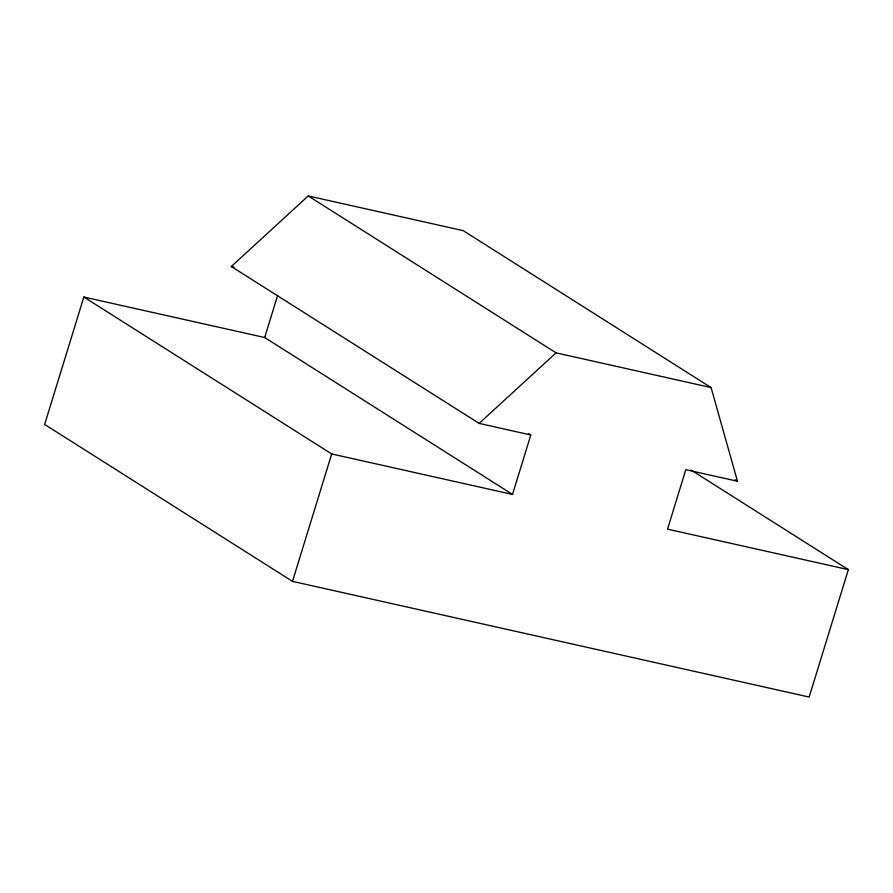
<?xml version="1.0" encoding="UTF-8"?>
<svg xmlns="http://www.w3.org/2000/svg" width="893" height="893" viewBox="0 0 893 893"><rect width="100%" height="100%" fill="white"/><g stroke="black" fill="none" stroke-linecap="round" stroke-linejoin="round"><path stroke-width="1.34" d="M528.466 433.496L530.81 434.98L512.515 494.443L264.685 337.521L83.853 297.034L44.65 424.454L292.491 581.365L809.147 697.053L848.35 569.634L690.959 469.986M264.685 337.521L277.69 295.237M292.491 581.365L331.694 453.945L83.853 297.034M530.81 434.98L479.15 423.405L231.309 266.494L308.241 195.947L463.233 230.651L711.074 387.573L737.473 481.249L685.813 469.685L667.517 529.147L848.35 569.634M479.15 423.405L556.071 352.858L711.074 387.573M231.309 266.494L234.022 267.096M331.694 453.945L512.515 494.443M308.241 195.947L556.071 352.858M735.129 479.764L737.473 481.249"/></g></svg>
